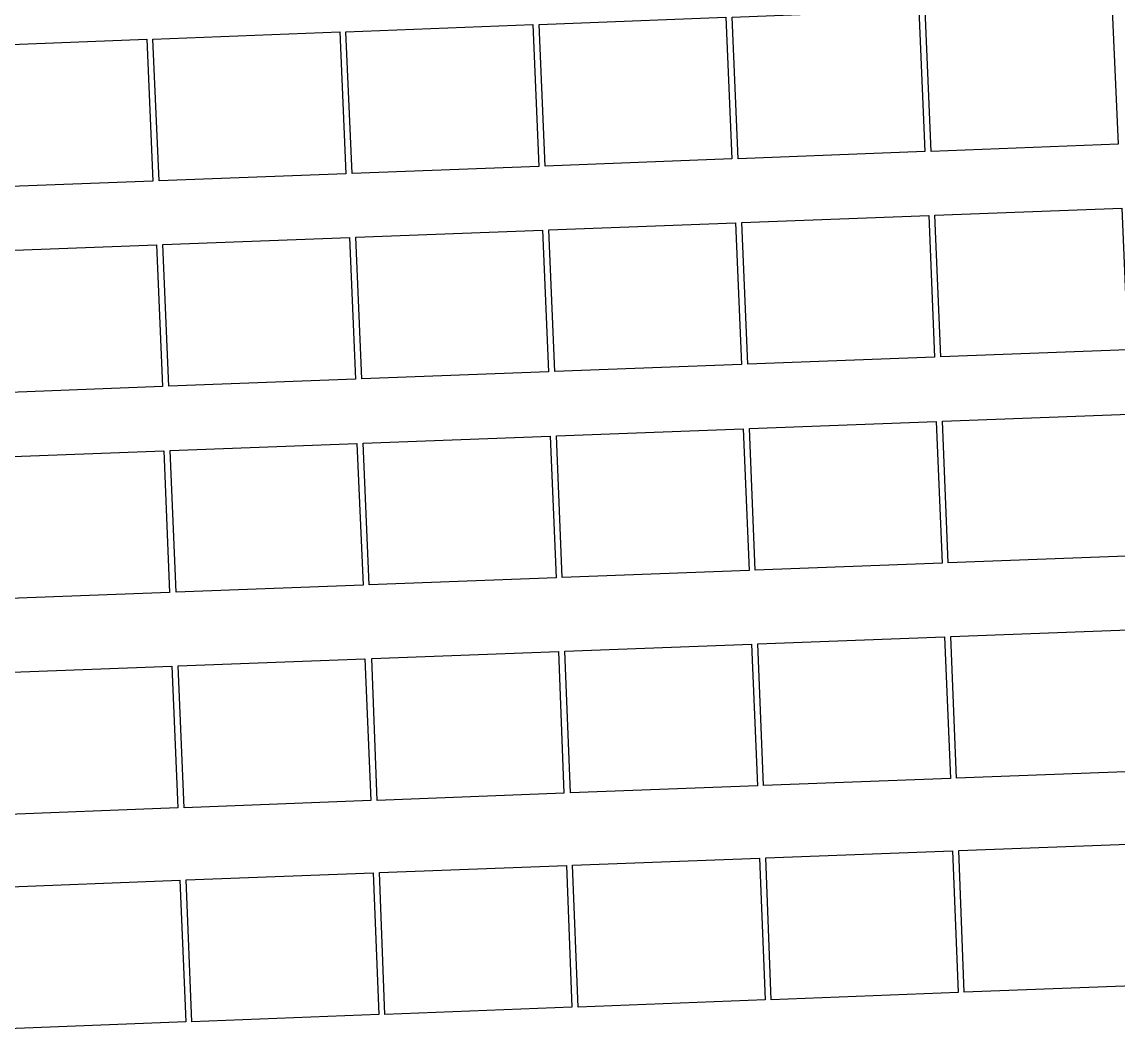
# Model space of a CAD drawing. Header units: metres. Extents: x 1956498 to 1957612, y 2277909 to 2278547.
# Drawn here: x 1957054.63 to 1957098.87, y 2278097.61 to 2278138.25 of the extents above; entities that cross this region are included whole.
import ezdxf

# ---------------------------------------------------------------- set-up
doc = ezdxf.new("R2010")
doc.units = ezdxf.units.M
doc.layers.add('PVcase PV Modules (full frames)', color=142, linetype='Continuous')

# ---------------------------------------------------------------- blocks, each defined once
blk = doc.blocks.new('3P6@20DEG F FX ID1 PVBlock')
at = {"color": 0, "transparency": 33554687}
blk.add_polyline3d([(0, 0, 2.083586713139974), (7.539539347030692, 0.2870042413902952, 2.083586713139975), (7.757297679336461, -5.433460050740019, 1.675326544159361e-15), (0.2177583323057694, -5.720464292130313, 0)], close=True, dxfattribs=at)

msp = doc.modelspace()

# ---------------------------------------------------------------- block references
at = {"layer": 'PVcase PV Modules (full frames)', "color": 144, "true_color": 0x007ca5, "transparency": 33554687, "extrusion": (-0.01104622806520797, -0.0004204917780988531, 0.9999389001495022), "rotation": 359.9998669308272}
msp.add_blockref('3P6@20DEG F FX ID1 PVBlock', (1956970.722783592, 2278129.416589359, -21959.88480485112), dxfattribs=at)
at = {"layer": 'PVcase PV Modules (full frames)', "color": 144, "true_color": 0x007ca5, "transparency": 33554687, "extrusion": (-0.01342985052720052, -0.0005112280585235271, 0.9999096848019271), "rotation": 359.999803302805}
msp.add_blockref('3P6@20DEG F FX ID1 PVBlock', (1956922.892411563, 2278125.326467049, -26831.57837905865), dxfattribs=at)
at = {"layer": 'PVcase PV Modules (full frames)', "color": 144, "true_color": 0x007ca5, "transparency": 33554687, "extrusion": (-0.01212903607024842, -0.0004617105417067869, 0.999926333940347), "rotation": 359.9998395629167}
msp.add_blockref('3P6@20DEG F FX ID1 PVBlock', (1956939.043399664, 2278127.234566324, -24172.93972777569), dxfattribs=at)
at = {"layer": 'PVcase PV Modules (full frames)', "color": 144, "true_color": 0x007ca5, "transparency": 33554687, "extrusion": (-0.01280550932185736, -0.0004874615436529885, 0.9999178872848766), "rotation": 359.9998211669698}
msp.add_blockref('3P6@20DEG F FX ID1 PVBlock', (1956907.37324929, 2278125.37293674, -25555.52442517388), dxfattribs=at)
at = {"layer": 'PVcase PV Modules (full frames)', "color": 144, "true_color": 0x007ca5, "transparency": 33554687, "extrusion": (-0.01353870012158999, -0.0005153715869044345, 0.9999082147833097), "rotation": 359.9998001012556}
msp.add_blockref('3P6@20DEG F FX ID1 PVBlock', (1956896.713653176, 2278124.21583014, -27054.01718909675), dxfattribs=at)
at = {"layer": 'PVcase PV Modules (full frames)', "color": 144, "true_color": 0x007ca5, "transparency": 33554687, "extrusion": (-0.009190311988268262, -0.0003498434584563659, 0.9999577069932072), "rotation": 359.9999078901956}
msp.add_blockref('3P6@20DEG F FX ID1 PVBlock', (1956975.16554764, 2278131.046685211, -18166.82926199737), dxfattribs=at)
at = {"layer": 'PVcase PV Modules (full frames)', "color": 144, "true_color": 0x007ca5, "transparency": 33554687, "extrusion": (-0.01166050106935291, -0.0004438750312986108, 0.9999319155271363), "rotation": 359.9998517190386}
msp.add_blockref('3P6@20DEG F FX ID1 PVBlock', (1956965.633794366, 2278120.371476303, -23215.68627813917), dxfattribs=at)
at = {"layer": 'PVcase PV Modules (full frames)', "color": 144, "true_color": 0x007ca5, "transparency": 33554687, "extrusion": (-0.00924191548795724, -0.0003518078255880465, 0.9999572307000771), "rotation": 359.9999068528783}
msp.add_blockref('3P6@20DEG F FX ID1 PVBlock', (1957005.82141676, 2278123.86778185, -18272.53628258227), dxfattribs=at)
at = {"layer": 'PVcase PV Modules (full frames)', "color": 144, "true_color": 0x007ca5, "transparency": 33554687, "extrusion": (-0.0107827469901206, -0.0004104619629343588, 0.9999417802493925), "rotation": 359.9998732033883}
msp.add_blockref('3P6@20DEG F FX ID1 PVBlock', (1956960.997988469, 2278120.961341662, -21421.70188904352), dxfattribs=at)
at = {"layer": 'PVcase PV Modules (full frames)', "color": 144, "true_color": 0x007ca5, "transparency": 33554687, "extrusion": (-0.01058434816433812, -0.0004029096043796081, 0.9999439030454592), "rotation": 359.9998778266195}
msp.add_blockref('3P6@20DEG F FX ID1 PVBlock', (1956972.813596119, 2278121.576001312, -21016.21378316875), dxfattribs=at)
at = {"layer": 'PVcase PV Modules (full frames)', "color": 144, "true_color": 0x007ca5, "transparency": 33554687, "extrusion": (-0.01233732107318202, -0.000469639232905073, 0.9999237820692776), "rotation": 359.9998340052041}
msp.add_blockref('3P6@20DEG F FX ID1 PVBlock', (1956918.993501268, 2278117.964342992, -24598.93415986651), dxfattribs=at)
at = {"layer": 'PVcase PV Modules (full frames)', "color": 144, "true_color": 0x007ca5, "transparency": 33554687, "extrusion": (-0.01001955551297589, -0.0003814098974365215, 0.9999497302533825), "rotation": 359.9998905176782}
msp.add_blockref('3P6@20DEG F FX ID1 PVBlock', (1956960.480499132, 2278121.559225016, -19861.91328668147), dxfattribs=at)
at = {"layer": 'PVcase PV Modules (full frames)', "color": 144, "true_color": 0x007ca5, "transparency": 33554687, "extrusion": (-0.009241915487927122, -0.0003518078255869, 0.9999572307000775), "rotation": 359.9999068528783}
msp.add_blockref('3P6@20DEG F FX ID1 PVBlock', (1957013.910761359, 2278115.854677325, -18272.86216061529), dxfattribs=at)
at = {"layer": 'PVcase PV Modules (full frames)', "color": 144, "true_color": 0x007ca5, "transparency": 33554687, "extrusion": (-0.009608685270747213, -0.0003657694853698176, 0.9999537686213554), "rotation": 359.9998993128276}
msp.add_blockref('3P6@20DEG F FX ID1 PVBlock', (1956999.581483109, 2278115.040284134, -19022.47270224961), dxfattribs=at)
at = {"layer": 'PVcase PV Modules (full frames)', "color": 144, "true_color": 0x007ca5, "transparency": 33554687, "extrusion": (-0.01029088827648372, -0.0003917385992802976, 0.9999469706736207), "rotation": 359.9998845075978}
msp.add_blockref('3P6@20DEG F FX ID1 PVBlock', (1956971.136782242, 2278113.429453931, -20416.75673791326), dxfattribs=at)
at = {"layer": 'PVcase PV Modules (full frames)', "color": 144, "true_color": 0x007ca5, "transparency": 33554687, "extrusion": (-0.009044280772728846, -0.0003442845540848808, 0.99995904038788), "rotation": 359.9999107941919}
msp.add_blockref('3P6@20DEG F FX ID1 PVBlock', (1957001.745723626, 2278115.532201244, -17868.93731950054), dxfattribs=at)
at = {"layer": 'PVcase PV Modules (full frames)', "color": 144, "true_color": 0x007ca5, "transparency": 33554687, "extrusion": (-0.01694218721883148, -0.000644930594088362, 0.9998562628482011), "rotation": 87.82000000000001}
msp.add_blockref('3P6@20DEG F FX ID1 PVBlock', (-2202027.552158946, 2042018.553016836, -34010.6601818105), dxfattribs=at)
at = {"layer": 'PVcase PV Modules (full frames)', "color": 144, "true_color": 0x007ca5, "transparency": 33554687, "extrusion": (-0.003483039786831634, -0.0001325873035128494, 0.9999939254087749), "rotation": 359.9999867701679}
msp.add_blockref('3P6@20DEG F FX ID1 PVBlock', (1957043.099931235, 2278119.816439255, -6503.029862231557), dxfattribs=at)
at = {"layer": 'PVcase PV Modules (full frames)', "color": 144, "true_color": 0x007ca5, "transparency": 33554687, "extrusion": (-0.009064702535513178, -0.0003450619401115322, 0.9999588552036529), "rotation": 359.9999103908797}
msp.add_blockref('3P6@20DEG F FX ID1 PVBlock', (1957017.309856604, 2278107.40368523, -17911.0307796933), dxfattribs=at)
at = {"layer": 'PVcase PV Modules (full frames)', "color": 144, "true_color": 0x007ca5, "transparency": 33554687, "extrusion": (-0.00821746675454949, -0.0003128105980331913, 0.9999661871231785), "rotation": 359.9999263590445}
msp.add_blockref('3P6@20DEG F FX ID1 PVBlock', (1957015.534862668, 2278107.905702194, -16179.44806433181), dxfattribs=at)
at = {"layer": 'PVcase PV Modules (full frames)', "color": 144, "true_color": 0x007ca5, "transparency": 33554687, "extrusion": (-0.009769367549012559, -0.0003718861051334073, 0.9999522094372396), "rotation": 359.9998959170853}
msp.add_blockref('3P6@20DEG F FX ID1 PVBlock', (1956996.966677387, 2278106.113049221, -19351.23771922475), dxfattribs=at)
at = {"layer": 'PVcase PV Modules (full frames)', "color": 144, "true_color": 0x007ca5, "transparency": 33554687, "extrusion": (-0.001001460086691631, -3.812212911612262e-05, 0.9999994978120729), "rotation": 359.9999989062866}
msp.add_blockref('3P6@20DEG F FX ID1 PVBlock', (1957068.38696448, 2278112.50534999, -1431.38035043749), dxfattribs=at)
at = {"layer": 'PVcase PV Modules (full frames)', "color": 144, "true_color": 0x007ca5, "transparency": 33554687, "extrusion": (-0.01023728022968472, -0.0003896979259585221, 0.9999475217375287), "rotation": 359.9998857077582}
msp.add_blockref('3P6@20DEG F FX ID1 PVBlock', (1956956.914418495, 2278104.224316298, -20307.48896334396), dxfattribs=at)
at = {"layer": 'PVcase PV Modules (full frames)', "color": 144, "true_color": 0x007ca5, "transparency": 33554687, "extrusion": (-0.01211549388762307, -0.0004611950375529836, 0.999926498352252), "rotation": 359.999839920989}
msp.add_blockref('3P6@20DEG F FX ID1 PVBlock', (1956924.778856427, 2278101.367957735, -24146.15814783577), dxfattribs=at)
at = {"layer": 'PVcase PV Modules (full frames)', "color": 144, "true_color": 0x007ca5, "transparency": 33554687, "extrusion": (0.001521963288788362, 5.79358895838394e-05, 0.9999988401349175), "rotation": 359.9999974739337}
msp.add_blockref('3P6@20DEG F FX ID1 PVBlock', (1957089.242945404, 2278104.59949449, 3725.798947815761), dxfattribs=at)
at = {"layer": 'PVcase PV Modules (full frames)', "color": 144, "true_color": 0x007ca5, "transparency": 33554687, "extrusion": (-0.004063704056101954, -0.0001546911881712684, 0.9999917311558036), "rotation": 359.9999819913115}
msp.add_blockref('3P6@20DEG F FX ID1 PVBlock', (1957070.997069725, 2278103.352659225, -7690.254437933343), dxfattribs=at)
at = {"layer": 'PVcase PV Modules (full frames)', "color": 144, "true_color": 0x007ca5, "transparency": 33554687, "extrusion": (-0.00126760313595739, -4.825327645019702e-05, 0.9999991954266318), "rotation": 359.9999982477223}
msp.add_blockref('3P6@20DEG F FX ID1 PVBlock', (1957068.274757972, 2278103.828910566, -1975.608157302352), dxfattribs=at)
at = {"layer": 'PVcase PV Modules (full frames)', "color": 144, "true_color": 0x007ca5, "transparency": 33554687, "extrusion": (-0.006401482852910225, -0.0002436823584846798, 0.9999794806075735), "rotation": 359.9999553108822}
msp.add_blockref('3P6@20DEG F FX ID1 PVBlock', (1957040.705150612, 2278101.247860431, -12468.22542646043), dxfattribs=at)
at = {"layer": 'PVcase PV Modules (full frames)', "color": 144, "true_color": 0x007ca5, "transparency": 33554687, "extrusion": (-0.00658298393541443, -0.0002505914782727677, 0.999978300527775), "rotation": 359.9999527407902}
msp.add_blockref('3P6@20DEG F FX ID1 PVBlock', (1957022.921326323, 2278100.479230326, -12839.13492629053), dxfattribs=at)
at = {"layer": 'PVcase PV Modules (full frames)', "color": 144, "true_color": 0x007ca5, "transparency": 33554687, "extrusion": (-0.009771627272783258, -0.0003719721250182715, 0.9999521873255641), "rotation": 359.9998958689283}
msp.add_blockref('3P6@20DEG F FX ID1 PVBlock', (1956966.061948713, 2278096.286275389, -19356.03908419916), dxfattribs=at)

doc.saveas('drawing.dxf')
